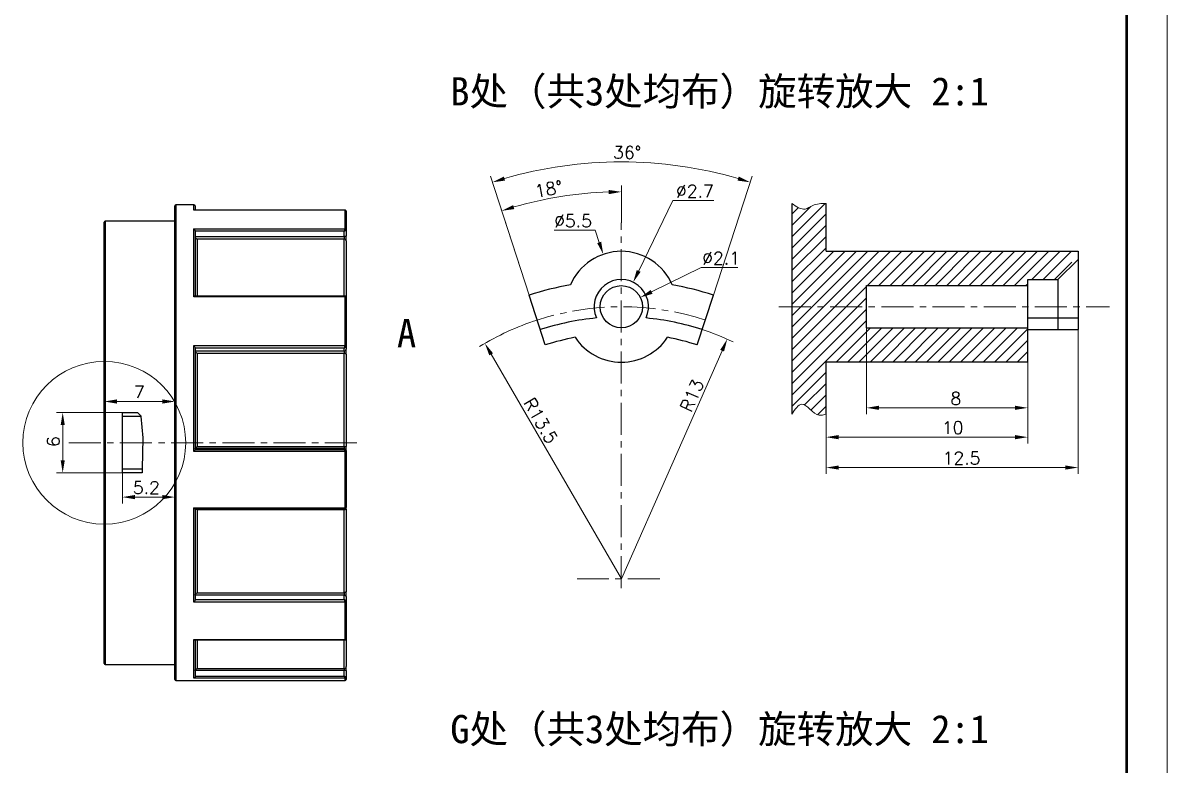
# Model space of a CAD drawing. Header units: millimetres. Extents: x 2517 to 4431, y 863 to 2540.
# Drawn here: x 3395.4 to 3508.9, y 1013.2 to 1086.9 of the extents above; entities that cross this region are included whole.
import ezdxf

# ---------------------------------------------------------------- set-up
doc = ezdxf.new("R2010")
doc.units = ezdxf.units.MM
doc.linetypes.add('CENTER', pattern=[50.8, 31.75, -6.35, 6.35, -6.35])
for name, color, linetype, lineweight in [('中心线', 1, 'CENTER', 9), ('填充', 3, 'Continuous', 9), ('实线', 7, 'Continuous', 25), ('尺寸标注', 2, 'Continuous', 9), ('引导线', 6, 'Continuous', 9), ('粗实线', 9, 'Continuous', 50)]:
    doc.layers.add(name, color=color, linetype=linetype, lineweight=lineweight)
doc.styles.add('st', font='txt.shx')
doc.styles.get("Standard").update_dxf_attribs({"font": 'simfang.ttf'})
doc.dimstyles.new('2st', dxfattribs={"dimscale": 0.5, "dimtxt": 2.5, "dimasz": 2.5, "dimexe": 1.25, "dimexo": 0, "dimtad": 1, "dimtoh": 1, "dimdec": 1, "dimlfac": 0.5, "dimdsep": 46, "dimtxsty": 'st', "dimcen": 0, "dimclrd": 256, "dimclre": 256, "dimclrt": 3, "dimadec": 0, "dimazin": 2, "dimtfac": 1, "dimtdec": 1, "dimtofl": 0, "dimtmove": 0, "dimatfit": 1, "dimfxl": 0, "dimlwd": -1, "dimlwe": -1, "dimarcsym": 0})
doc.dimstyles.new('st', dxfattribs={"dimscale": 0.5, "dimtxt": 2.5, "dimasz": 2.5, "dimexe": 1.25, "dimexo": 0, "dimtad": 1, "dimtoh": 1, "dimdsep": 46, "dimtxsty": 'st', "dimcen": 0, "dimclrd": 256, "dimclre": 256, "dimclrt": 3, "dimadec": 3, "dimazin": 2, "dimtfac": 1, "dimtmove": 0, "dimatfit": 1, "dimfxl": 0, "dimlwd": -1, "dimlwe": -1, "dimarcsym": 0})

# ---------------------------------------------------------------- blocks, each defined once
blk = doc.blocks.new('*D341')
at = {"layer": 'Defpoints', "color": 0, "ltscale": 0.1, "transparency": 16777216}
for p in [(3410.45, 1049.33), (3403.45, 1045.24), (3410.45, 1045.24)]:
    blk.add_point(p, dxfattribs=at)
at = {"layer": '尺寸标注', "ltscale": 0.1, "transparency": 16777216}
for p, q in [((3403.45, 1045.24), (3403.45, 1049.96)), ((3404.7, 1049.33), (3409.2, 1049.33)), ((3410.45, 1045.24), (3410.45, 1049.96))]:
    blk.add_line(p, q, dxfattribs=at)
for points in [[(3404.7, 1049.54), (3404.7, 1049.12), (3403.45, 1049.33)], [(3409.2, 1049.54), (3409.2, 1049.12), (3410.45, 1049.33)]]:
    blk.add_solid(points, dxfattribs=at)
at = {"layer": '尺寸标注', "color": 3, "ltscale": 0.1, "transparency": 16777216, "insert": (3406.92, 1050.27), "char_height": 1.25, "attachment_point": 5, "style": 'st'}
blk.add_mtext('7', dxfattribs=at)
blk = doc.blocks.new('*D342')
at = {"layer": 'Defpoints', "color": 0, "ltscale": 0.1, "transparency": 16777216}
for p in [(3405.25, 1048.24), (3399.32, 1042.24), (3405.25, 1042.24)]:
    blk.add_point(p, dxfattribs=at)
at = {"layer": '尺寸标注', "ltscale": 0.1, "transparency": 16777216}
for p, q in [((3405.25, 1048.24), (3398.7, 1048.24)), ((3399.32, 1046.99), (3399.32, 1043.49)), ((3405.25, 1042.24), (3398.7, 1042.24))]:
    blk.add_line(p, q, dxfattribs=at)
for points in [[(3399.12, 1046.99), (3399.53, 1046.99), (3399.32, 1048.24)], [(3399.12, 1043.49), (3399.53, 1043.49), (3399.32, 1042.24)]]:
    blk.add_solid(points, dxfattribs=at)
at = {"layer": '尺寸标注', "color": 3, "ltscale": 0.1, "transparency": 16777216, "insert": (3398.39, 1045.35), "char_height": 1.25, "attachment_point": 5, "rotation": 90, "style": 'st'}
blk.add_mtext('6', dxfattribs=at)
blk = doc.blocks.new('*D343')
at = {"layer": 'Defpoints', "color": 0, "ltscale": 0.1, "transparency": 16777216}
for p in [(3405.25, 1042.24), (3410.45, 1042.24), (3410.45, 1039.84)]:
    blk.add_point(p, dxfattribs=at)
at = {"layer": '尺寸标注', "ltscale": 0.1, "transparency": 16777216}
for p, q in [((3405.25, 1042.24), (3405.25, 1039.22)), ((3410.45, 1042.24), (3410.45, 1039.22)), ((3406.5, 1039.84), (3409.2, 1039.84))]:
    blk.add_line(p, q, dxfattribs=at)
for points in [[(3406.5, 1040.05), (3406.5, 1039.63), (3405.25, 1039.84)], [(3409.2, 1040.05), (3409.2, 1039.63), (3410.45, 1039.84)]]:
    blk.add_solid(points, dxfattribs=at)
at = {"layer": '尺寸标注', "color": 3, "ltscale": 0.1, "transparency": 16777216, "insert": (3407.62, 1040.78), "char_height": 1.25, "attachment_point": 5, "style": 'st'}
blk.add_mtext('5.2', dxfattribs=at)
blk = doc.blocks.new('*D346')
at = {"layer": 'Defpoints', "color": 0, "ltscale": 0.1, "transparency": 16777216}
for p in [(3456.63, 1059.66), (3452.86, 1057.81)]:
    blk.add_point(p, dxfattribs=at)
at = {"layer": '尺寸标注', "ltscale": 0.1, "transparency": 16777216}
for p, q in [((3457.75, 1060.21), (3462.67, 1062.62)), ((3462.67, 1062.62), (3466.31, 1062.62))]:
    blk.add_line(p, q, dxfattribs=at)
blk.add_solid([(3457.66, 1060.4), (3457.85, 1060.02), (3456.63, 1059.66)], dxfattribs=at)
at = {"layer": '尺寸标注', "color": 3, "ltscale": 0.1, "transparency": 16777216, "insert": (3464.65, 1063.56), "char_height": 1.25, "attachment_point": 5, "style": 'st'}
blk.add_mtext('∅2.1', dxfattribs=at)
blk = doc.blocks.new('*D347')
at = {"layer": 'Defpoints', "color": 0, "ltscale": 0.1, "transparency": 16777216}
for p in [(3455.93, 1061.17), (3453.57, 1056.31)]:
    blk.add_point(p, dxfattribs=at)
at = {"layer": '尺寸标注', "ltscale": 0.1, "transparency": 16777216}
for p, q in [((3456.47, 1062.29), (3459.86, 1069.28)), ((3459.86, 1069.28), (3463.92, 1069.28))]:
    blk.add_line(p, q, dxfattribs=at)
blk.add_solid([(3456.28, 1062.38), (3456.66, 1062.2), (3455.93, 1061.17)], dxfattribs=at)
at = {"layer": '尺寸标注', "color": 3, "ltscale": 0.1, "transparency": 16777216, "insert": (3462.05, 1070.22), "char_height": 1.25, "attachment_point": 5, "style": 'st'}
blk.add_mtext('∅2.7', dxfattribs=at)
blk = doc.blocks.new('*D348')
at = {"layer": 'Defpoints', "color": 0, "ltscale": 0.1, "transparency": 16777216}
for p in [(3452.96, 1063.94), (3456.53, 1053.53)]:
    blk.add_point(p, dxfattribs=at)
at = {"layer": '尺寸标注', "ltscale": 0.1, "transparency": 16777216}
for p, q in [((3452.14, 1066.33), (3448.08, 1066.33)), ((3452.56, 1065.12), (3452.14, 1066.33))]:
    blk.add_line(p, q, dxfattribs=at)
blk.add_solid([(3452.75, 1065.19), (3452.36, 1065.05), (3452.96, 1063.94)], dxfattribs=at)
at = {"layer": '尺寸标注', "color": 3, "ltscale": 0.1, "transparency": 16777216, "insert": (3449.96, 1067.26), "char_height": 1.25, "attachment_point": 5, "style": 'st'}
blk.add_mtext('∅5.5', dxfattribs=at)
blk = doc.blocks.new('*D349')
at = {"layer": 'Defpoints', "color": 0, "ltscale": 0.1, "transparency": 16777216}
for p in [(3465.26, 1055.52), (3454.75, 1031.74)]:
    blk.add_point(p, dxfattribs=at)
at = {"layer": '尺寸标注', "ltscale": 0.1, "transparency": 16777216}
blk.add_line((3454.75, 1031.74), (3464.75, 1054.37), dxfattribs=at)
blk.add_arc((3454.75, 1031.74), 26, 64.7738, 72, dxfattribs=at)
blk.add_solid([(3464.56, 1054.46), (3464.94, 1054.29), (3465.26, 1055.52)], dxfattribs=at)
at = {"layer": '尺寸标注', "color": 3, "ltscale": 0.1, "transparency": 16777216, "insert": (3461.76, 1049.93), "char_height": 1.25, "attachment_point": 5, "rotation": 66.1511, "style": 'st'}
blk.add_mtext('R13', dxfattribs=at)
blk = doc.blocks.new('*D350')
at = {"layer": 'Defpoints', "color": 0, "ltscale": 0.1, "transparency": 16777216}
for p in [(3441.21, 1055.1), (3454.75, 1031.74)]:
    blk.add_point(p, dxfattribs=at)
at = {"layer": '尺寸标注', "ltscale": 0.1, "transparency": 16777216}
blk.add_line((3454.75, 1031.74), (3441.84, 1054.02), dxfattribs=at)
blk.add_arc((3454.75, 1031.74), 27, 108, 121.4202, dxfattribs=at)
blk.add_solid([(3442.02, 1054.12), (3441.65, 1053.91), (3441.21, 1055.1)], dxfattribs=at)
at = {"layer": '尺寸标注', "color": 3, "ltscale": 0.1, "transparency": 16777216, "insert": (3446.75, 1047.41), "char_height": 1.25, "attachment_point": 5, "rotation": 300.0939, "style": 'st'}
blk.add_mtext('R13.5', dxfattribs=at)
blk = doc.blocks.new('*D351')
at = {"layer": 'Defpoints', "color": 0, "ltscale": 0.1, "transparency": 16777216}
for p in [(3450.73, 1069.93), (3454.75, 1067.08), (3445.6, 1059.89), (3447.21, 1054.94), (3454.75, 1030.8)]:
    blk.add_point(p, dxfattribs=at)
at = {"layer": '尺寸标注', "ltscale": 0.1, "transparency": 16777216}
for p, q in [((3454.75, 1067.08), (3454.75, 1070.77)), ((3445.6, 1059.89), (3442.69, 1068.86))]:
    blk.add_line(p, q, dxfattribs=at)
blk.add_arc((3454.75, 1031.74), 38.41, 91.8648, 106.1352, dxfattribs=at)
for points in [[(3453.49, 1070.33), (3453.5, 1069.91), (3454.75, 1070.14)], [(3444.13, 1068.43), (3444.01, 1068.83), (3442.88, 1068.26)]]:
    blk.add_solid(points, dxfattribs=at)
at = {"layer": '尺寸标注', "color": 3, "ltscale": 0.1, "transparency": 16777216, "insert": (3447.54, 1070.42), "char_height": 1.25, "attachment_point": 5, "rotation": 10.5476, "style": 'st'}
blk.add_mtext('18°', dxfattribs=at)
blk = doc.blocks.new('*D352')
at = {"layer": 'Defpoints', "color": 0, "ltscale": 0.1, "transparency": 16777216}
for p in [(3450.42, 1072.89), (3445.6, 1059.89), (3463.89, 1059.89), (3447.21, 1054.94), (3462.29, 1054.94)]:
    blk.add_point(p, dxfattribs=at)
at = {"layer": '尺寸标注', "ltscale": 0.1, "transparency": 16777216}
for p, q in [((3445.6, 1059.89), (3441.77, 1071.69)), ((3463.89, 1059.89), (3467.73, 1071.69))]:
    blk.add_line(p, q, dxfattribs=at)
blk.add_arc((3454.75, 1031.74), 41.38, 73.7308, 106.2692, dxfattribs=at)
for points in [[(3443.21, 1071.26), (3443.09, 1071.66), (3441.96, 1071.09)], [(3466.4, 1071.66), (3466.28, 1071.26), (3467.53, 1071.09)]]:
    blk.add_solid(points, dxfattribs=at)
at = {"layer": '尺寸标注', "color": 3, "ltscale": 0.1, "transparency": 16777216, "insert": (3455.33, 1074.05), "char_height": 1.25, "attachment_point": 5, "rotation": 359.21, "style": 'st'}
blk.add_mtext('36°', dxfattribs=at)
blk = doc.blocks.new('*D354')
at = {"layer": 'Defpoints', "color": 0, "ltscale": 0.1, "transparency": 16777216}
for p in [(3479.07, 1056.64), (3495.07, 1053.24), (3495.07, 1048.7)]:
    blk.add_point(p, dxfattribs=at)
at = {"layer": '尺寸标注', "ltscale": 0.1, "transparency": 16777216}
for p, q in [((3479.07, 1056.64), (3479.07, 1048.08)), ((3495.07, 1053.24), (3495.07, 1048.08)), ((3480.32, 1048.7), (3493.82, 1048.7))]:
    blk.add_line(p, q, dxfattribs=at)
for points in [[(3480.32, 1048.91), (3480.32, 1048.5), (3479.07, 1048.7)], [(3493.82, 1048.91), (3493.82, 1048.5), (3495.07, 1048.7)]]:
    blk.add_solid(points, dxfattribs=at)
at = {"layer": '尺寸标注', "color": 3, "ltscale": 0.1, "transparency": 16777216, "insert": (3487.94, 1049.64), "char_height": 1.25, "attachment_point": 5, "style": 'st'}
blk.add_mtext('8', dxfattribs=at)
blk = doc.blocks.new('*D355')
at = {"layer": 'Defpoints', "color": 0, "ltscale": 0.1, "transparency": 16777216}
for p in [(3500.07, 1056.46), (3475.07, 1048.08), (3500.07, 1042.77)]:
    blk.add_point(p, dxfattribs=at)
at = {"layer": '尺寸标注', "ltscale": 0.1, "transparency": 16777216}
for p, q in [((3500.07, 1056.46), (3500.07, 1042.15)), ((3475.07, 1048.08), (3475.07, 1042.15)), ((3476.32, 1042.77), (3498.82, 1042.77))]:
    blk.add_line(p, q, dxfattribs=at)
for points in [[(3476.32, 1042.98), (3476.32, 1042.57), (3475.07, 1042.77)], [(3498.82, 1042.98), (3498.82, 1042.57), (3500.07, 1042.77)]]:
    blk.add_solid(points, dxfattribs=at)
at = {"layer": '尺寸标注', "color": 3, "ltscale": 0.1, "transparency": 16777216, "insert": (3488.5, 1043.71), "char_height": 1.25, "attachment_point": 5, "style": 'st'}
blk.add_mtext('12.5', dxfattribs=at)
blk = doc.blocks.new('*D356')
at = {"layer": 'Defpoints', "color": 0, "ltscale": 0.1, "transparency": 16777216}
for p in [(3475.07, 1053.24), (3495.07, 1053.24), (3495.07, 1045.79)]:
    blk.add_point(p, dxfattribs=at)
at = {"layer": '尺寸标注', "ltscale": 0.1, "transparency": 16777216}
for p, q in [((3475.07, 1053.24), (3475.07, 1045.17)), ((3495.07, 1053.24), (3495.07, 1045.17)), ((3476.32, 1045.79), (3493.82, 1045.79))]:
    blk.add_line(p, q, dxfattribs=at)
for points in [[(3476.32, 1046), (3476.32, 1045.58), (3475.07, 1045.79)], [(3493.82, 1046), (3493.82, 1045.58), (3495.07, 1045.79)]]:
    blk.add_solid(points, dxfattribs=at)
at = {"layer": '尺寸标注', "color": 3, "ltscale": 0.1, "transparency": 16777216, "insert": (3487.63, 1046.73), "char_height": 1.25, "attachment_point": 5, "style": 'st'}
blk.add_mtext('10', dxfattribs=at)

msp = doc.modelspace()

# ---------------------------------------------------------------- hatches: boundary and pattern name
at = {"layer": '填充', "ltscale": 0.1}
h = msp.add_hatch(dxfattribs=at)
h.set_pattern_fill('LINE', color=256, scale=0.25, angle=45)
h.set_pattern_definition([(45, (3471.6739, 1047.7247), (-0.561266, 0.561266), [])])
edge = h.paths.add_edge_path()
edge.add_spline(control_points=[(3475.0739, 1068.9922), (3474.6162, 1068.9826), (3473.8839, 1068.9671), (3472.8233, 1068.1683), (3472.1223, 1068.6708), (3471.6739, 1068.9922)], knot_values=[0, 0, 0, 0, 1.3520626, 2.16356606, 3.60405818, 3.60405818, 3.60405818, 3.60405818], degree=3, periodic=0)
edge.add_line((3471.6739, 1068.9922), (3471.6739, 1058.7364))
edge.add_line((3471.6739, 1058.7364), (3479.0739, 1058.7364))
edge.add_line((3479.0739, 1058.7364), (3479.0739, 1060.8364))
edge.add_line((3479.0739, 1060.8364), (3495.0739, 1060.8364))
edge.add_line((3495.0739, 1060.8364), (3495.0739, 1061.4364))
edge.add_line((3495.0739, 1061.4364), (3498.4739, 1061.4364))
edge.add_line((3498.4739, 1061.4364), (3500.0739, 1064.2364))
edge.add_line((3500.0739, 1064.2364), (3475.0739, 1064.2364))
edge.add_line((3475.0739, 1064.2364), (3475.0739, 1068.9922))
edge = h.paths.add_edge_path()
edge.add_spline(control_points=[(3471.6739, 1048.0804), (3471.9928, 1048.5666), (3472.7791, 1049.7655), (3473.9213, 1047.7247), (3474.8382, 1048.0076), (3475.0739, 1048.0804)], knot_values=[0, 0, 0, 0, 1.39028813, 3.42846425, 4.1337518, 4.1337518, 4.1337518, 4.1337518], degree=3, periodic=0)
edge.add_line((3475.0739, 1048.0804), (3475.0739, 1053.2364))
edge.add_line((3475.0739, 1053.2364), (3495.0739, 1053.2364))
edge.add_line((3495.0739, 1053.2364), (3495.0739, 1056.6364))
edge.add_line((3495.0739, 1056.6364), (3479.0739, 1056.6364))
edge.add_line((3479.0739, 1056.6364), (3479.0739, 1058.7364))
edge.add_line((3479.0739, 1058.7364), (3471.6739, 1058.7364))
edge.add_line((3471.6739, 1058.7364), (3471.6739, 1048.0804))

# ---------------------------------------------------------------- linework, layer by layer
at = {"layer": '中心线', "ltscale": 0.1}
for p, q in [((3454.7465, 1030.7955), (3454.7465, 1067.0812)), ((3470.3879, 1058.7364), (3503.1815, 1058.7364)), ((3399.9206, 1045.2364), (3428.7255, 1045.2364)), ((3458.5825, 1031.7364), (3450.3678, 1031.7364))]:
    msp.add_line(p, q, dxfattribs=at)
msp.add_arc((3454.7465, 1031.7364), 27, 72, 108, dxfattribs=at)
at = {"layer": '实线'}
for p, q in [((3410.4488, 1021.7364), (3410.4488, 1068.7364)), ((3412.3488, 1068.8364), (3410.5488, 1068.8364)), ((3410.5488, 1068.8364), (3410.5488, 1021.6364)), ((3412.3488, 1068.3097), (3412.3488, 1068.8364)), ((3412.4488, 1068.7364), (3412.4488, 1068.3141)), ((3410.4488, 1067.2364), (3403.5488, 1067.2364)), ((3403.5488, 1067.2364), (3403.5488, 1023.2364)), ((3427.3481, 1068.3097), (3412.3488, 1068.3097)), ((3427.3433, 1068.3141), (3412.3775, 1068.3141)), ((3427.3488, 1066.4762), (3427.3488, 1068.3071)), ((3427.4488, 1068.2094), (3427.4488, 1066.3862)), ((3403.4488, 1023.3364), (3403.4488, 1067.1364)), ((3412.3488, 1066.4709), (3427.3481, 1066.4709)), ((3412.3488, 1059.7245), (3412.3488, 1066.4709)), ((3412.4488, 1066.3046), (3412.4488, 1059.7998)), ((3427.2488, 1066.2258), (3412.4488, 1066.2258)), ((3427.2488, 1065.6996), (3427.2488, 1066.2258)), ((3427.4488, 1066.3862), (3427.4488, 1065.7647)), ((3412.4506, 1065.6996), (3427.2488, 1065.6996)), ((3427.2488, 1065.4563), (3412.6488, 1065.4563)), ((3412.6488, 1065.4563), (3412.6488, 1059.8017)), ((3427.2488, 1065.6996), (3427.2488, 1065.4563)), ((3427.2488, 1059.8017), (3427.2488, 1065.4563)), ((3427.4488, 1065.2782), (3427.4488, 1065.7647)), ((3427.4488, 1065.2782), (3427.4488, 1059.6551)), ((3427.3481, 1059.7245), (3412.3488, 1059.7245)), ((3427.3003, 1059.8017), (3412.4441, 1059.8017)), ((3427.3488, 1054.8944), (3427.3488, 1059.715)), ((3427.4488, 1059.6536), (3427.4488, 1054.8535)), ((3447.2065, 1054.9422), (3445.5996, 1059.8877)), ((3462.2866, 1054.9422), (3463.8934, 1059.8877)), ((3412.3488, 1054.8834), (3427.3481, 1054.8834)), ((3412.3488, 1044.3602), (3412.3488, 1054.8834)), ((3427.4488, 1054.8535), (3427.4488, 1054.515)), ((3412.4488, 1054.6838), (3412.4488, 1044.5374)), ((3427.2488, 1054.6302), (3412.4488, 1054.6302)), ((3412.4506, 1054.3435), (3427.2488, 1054.3435)), ((3412.6488, 1054.0941), (3412.6488, 1044.8532)), ((3427.2488, 1054.0941), (3412.6488, 1054.0941)), ((3427.2488, 1054.3435), (3427.2488, 1054.6302)), ((3427.2488, 1054.3435), (3427.2488, 1054.0941)), ((3427.2488, 1044.8532), (3427.2488, 1054.0941)), ((3427.4488, 1054.016), (3427.4488, 1054.515)), ((3427.4488, 1054.016), (3427.4488, 1044.8565)), ((3405.2488, 1048.2364), (3406.7411, 1048.2364)), ((3405.2488, 1047.8429), (3405.2488, 1048.2364)), ((3407.0699, 1047.9076), (3406.7411, 1048.2364)), ((3407.0756, 1047.8429), (3405.2488, 1047.8429)), ((3405.2488, 1042.6299), (3405.2488, 1047.8429)), ((3407.0699, 1047.9076), (3407.0756, 1047.8429)), ((3407.0756, 1047.8429), (3407.2599, 1045.7364)), ((3407.2599, 1045.7364), (3407.2056, 1042.6299)), ((3412.4488, 1044.5652), (3427.2488, 1044.5652)), ((3427.2488, 1044.6522), (3412.4506, 1044.6522)), ((3412.6488, 1044.8532), (3427.2488, 1044.8532)), ((3427.2488, 1044.8532), (3427.2488, 1044.6522)), ((3427.2488, 1044.5652), (3427.2488, 1044.6522)), ((3427.4488, 1044.4547), (3427.4488, 1044.8565)), ((3427.3481, 1044.3602), (3412.3488, 1044.3602)), ((3427.3488, 1038.7935), (3427.3488, 1044.3481)), ((3427.4488, 1044.4547), (3427.4488, 1044.3519)), ((3427.4488, 1044.3519), (3427.4488, 1038.8208)), ((3405.2488, 1042.6299), (3407.2056, 1042.6299)), ((3405.2488, 1042.2364), (3405.2488, 1042.6299)), ((3407.1988, 1042.2364), (3405.2488, 1042.2364)), ((3407.2056, 1042.6299), (3407.1988, 1042.2364)), ((3412.3488, 1038.7819), (3427.3481, 1038.7819)), ((3412.3488, 1029.4059), (3412.3488, 1038.7819)), ((3412.4488, 1038.6425), (3412.4488, 1029.6021)), ((3412.4488, 1038.6366), (3427.2644, 1038.6366)), ((3412.6488, 1038.5872), (3412.6488, 1030.3536)), ((3427.2488, 1038.5872), (3412.6488, 1038.5872)), ((3427.2488, 1038.6366), (3427.2488, 1038.5872)), ((3427.2488, 1030.3536), (3427.2488, 1038.5872)), ((3427.4488, 1038.6457), (3427.4488, 1038.8208)), ((3427.4488, 1038.6457), (3427.4488, 1030.4847)), ((3427.2488, 1030.0913), (3412.4506, 1030.0913)), ((3412.6488, 1030.3536), (3427.2488, 1030.3536)), ((3427.2488, 1030.3536), (3427.2488, 1030.0913)), ((3427.2488, 1029.6712), (3427.2488, 1030.0913)), ((3427.4488, 1029.9601), (3427.4488, 1030.4847)), ((3427.4488, 1029.9601), (3427.4488, 1029.464)), ((3427.3481, 1029.4059), (3412.3488, 1029.4059)), ((3412.4488, 1029.6712), (3427.2488, 1029.6712)), ((3427.3488, 1025.7073), (3427.3488, 1029.3969)), ((3427.4488, 1029.464), (3427.4488, 1025.7901)), ((3412.3488, 1025.7005), (3427.3481, 1025.7005)), ((3412.3488, 1021.8588), (3412.3488, 1025.7005)), ((3412.4228, 1025.6661), (3427.3242, 1025.6661)), ((3412.4488, 1025.6661), (3412.4488, 1021.9823)), ((3412.6488, 1025.6661), (3412.6488, 1022.8179)), ((3427.2488, 1022.8179), (3427.2488, 1025.6661)), ((3427.4459, 1025.7625), (3427.4473, 1025.7755)), ((3427.4488, 1025.7901), (3427.4488, 1023.0154)), ((3403.5488, 1023.2364), (3410.4488, 1023.2364)), ((3427.4488, 1022.6134), (3427.4488, 1023.0154)), ((3427.3481, 1021.8588), (3412.3488, 1021.8588)), ((3412.4488, 1022.0604), (3427.2488, 1022.0604)), ((3427.2488, 1022.6169), (3412.4506, 1022.6169)), ((3412.6488, 1022.8179), (3427.2488, 1022.8179)), ((3427.2488, 1022.8179), (3427.2488, 1022.6169)), ((3427.2488, 1022.0604), (3427.2488, 1022.6169)), ((3427.3488, 1021.6364), (3427.3488, 1021.8571)), ((3427.4488, 1022.6134), (3427.4488, 1021.9562)), ((3427.4488, 1021.9562), (3427.4488, 1021.7364)), ((3410.5488, 1021.6364), (3427.3488, 1021.6364))]:
    msp.add_line(p, q, dxfattribs=at)
at = {"layer": '实线', "ltscale": 0.1}
for p, q in [((3471.6739, 1068.9922), (3471.6739, 1048.0804)), ((3475.0739, 1064.2364), (3475.0739, 1068.9922)), ((3475.0739, 1064.2364), (3500.0739, 1064.2364)), ((3500.0739, 1064.2364), (3500.0739, 1056.4638)), ((3500.0739, 1063.4364), (3498.0739, 1061.4364)), ((3479.0739, 1060.8364), (3495.0739, 1060.8364)), ((3479.0739, 1056.6364), (3479.0739, 1060.8364)), ((3495.0739, 1053.2364), (3495.0739, 1061.4364)), ((3495.0739, 1061.4364), (3498.0739, 1061.4364)), ((3498.0739, 1061.4364), (3498.0739, 1056.4638)), ((3495.0739, 1057.6199), (3500.0739, 1057.6199)), ((3479.0739, 1056.6364), (3495.0739, 1056.6364)), ((3495.0739, 1056.4638), (3500.0739, 1056.4638)), ((3495.0739, 1053.2364), (3475.0739, 1053.2364)), ((3475.0739, 1048.0804), (3475.0739, 1053.2364))]:
    msp.add_line(p, q, dxfattribs=at)
at = {"layer": '实线', "flags": 128}
for points in [[(3427.4488, 1065.7647), (3427.4449, 1065.752), (3427.4336, 1065.7398), (3427.4151, 1065.7285), (3427.3902, 1065.7187), (3427.3599, 1065.7106), (3427.3253, 1065.7046), (3427.2878, 1065.7009), (3427.2488, 1065.6996)], [(3427.3481, 1059.7245), (3427.3673, 1059.7252), (3427.3857, 1059.7235), (3427.4028, 1059.7195), (3427.4178, 1059.7134), (3427.4301, 1059.7055), (3427.4394, 1059.6959), (3427.4452, 1059.685), (3427.4473, 1059.6734)], [(3427.4488, 1059.6536), (3427.4469, 1059.6656), (3427.4412, 1059.6771), (3427.4319, 1059.6877), (3427.4195, 1059.697), (3427.4043, 1059.7046), (3427.387, 1059.7103), (3427.3683, 1059.7138), (3427.3488, 1059.715)], [(3427.3488, 1054.8944), (3427.3683, 1054.8936), (3427.387, 1054.8913), (3427.4043, 1054.8875), (3427.4195, 1054.8824), (3427.4319, 1054.8762), (3427.4412, 1054.8691), (3427.4469, 1054.8615), (3427.4488, 1054.8535)], [(3427.4488, 1054.016), (3427.4449, 1054.0312), (3427.4336, 1054.0459), (3427.4151, 1054.0594), (3427.3902, 1054.0712), (3427.3599, 1054.0809), (3427.3253, 1054.0881), (3427.2878, 1054.0926), (3427.2488, 1054.0941)], [(3427.4488, 1038.6457), (3427.4449, 1038.6343), (3427.4336, 1038.6233), (3427.4151, 1038.6132), (3427.3902, 1038.6043), (3427.3599, 1038.597), (3427.3253, 1038.5916), (3427.2878, 1038.5883), (3427.2488, 1038.5872)], [(3427.3481, 1038.7819), (3427.3673, 1038.7802), (3427.3857, 1038.7796), (3427.4028, 1038.7801), (3427.4178, 1038.7817), (3427.4301, 1038.7844), (3427.4394, 1038.788), (3427.4452, 1038.7924), (3427.4473, 1038.7974)], [(3427.4488, 1030.4847), (3427.4449, 1030.4592), (3427.4336, 1030.4346), (3427.4151, 1030.4119), (3427.3902, 1030.392), (3427.3599, 1030.3757), (3427.3253, 1030.3636), (3427.2878, 1030.3561), (3427.2488, 1030.3536)], [(3427.4488, 1029.9601), (3427.4449, 1029.9857), (3427.4336, 1030.0103), (3427.4151, 1030.033), (3427.3902, 1030.0528), (3427.3599, 1030.0692), (3427.3253, 1030.0813), (3427.2878, 1030.0888), (3427.2488, 1030.0913)]]:
    msp.add_lwpolyline(points, dxfattribs=at)
at = {"layer": '实线'}
msp.add_circle((3454.7465, 1058.7364), 2.1, dxfattribs=at)
for centre, radius, start, end in [((3410.5488, 1068.7364), 0.1, 90, 180), ((3412.3488, 1068.7364), 0.1, 0, 90), ((3403.5488, 1067.1364), 0.1, 90, 180), ((3427.3513, 1068.2131), 0.0966, 29.392787, 91.905756), ((3427.3499, 1068.2082), 0.0989, 0.657078, 90.642342), ((3427.3464, 1066.3697), 0.1012, 4.160761, 89.047371), ((3427.3535, 1066.3809), 0.0954, 3.171782, 92.854301), ((3427.2591, 1065.2666), 0.19, 3.498332, 93.11573), ((3454.7465, 1058.7364), 5.5, 23.180955, 156.819045), ((3454.7465, 1031.7364), 29.6, 99.834895, 108), ((3454.7465, 1058.7364), 2.7, 335.574376, 204.425624), ((3454.7465, 1031.7364), 29.6, 72, 80.165105), ((3454.7465, 1031.7364), 26, 95.425524, 108), ((3454.7465, 1031.7364), 26, 72, 84.574476), ((3427.3562, 1054.7772), 0.1065, 31.113209, 94.386408), ((3454.7465, 1031.7364), 24.4, 100.835144, 108), ((3454.7465, 1058.7364), 5.5, 213.491837, 326.508163), ((3454.7465, 1031.7364), 24.4, 72, 79.164856), ((3427.262, 1054.5304), 0.1874, 265.941001, 355.263203), ((3427.2988, 1047.8174), 2.9647, 269.033924, 272.900429), ((3427.25, 1044.4535), 0.1988, 0.357081, 90.352685), ((3427.2874, 1045.073), 0.7154, 274.86342, 282.918532), ((3427.3737, 1045.0152), 0.6675, 267.856666, 276.454305), ((3427.3719, 1038.9056), 0.1144, 258.333149, 312.2064), ((3427.3517, 1029.5043), 0.0985, 267.870751, 346.213658), ((3427.3625, 1029.4845), 0.0887, 261.085413, 346.650813), ((3427.3617, 1025.7873), 0.0878, 261.090666, 343.639536), ((3427.3567, 1025.7996), 0.0926, 265.118288, 354.097365), ((3403.5488, 1023.3364), 0.1, 180, 270), ((3427.25, 1023.0167), 0.1988, 269.644754, 359.640293), ((3427.2988, 1019.7493), 2.868, 87.001674, 90.998631), ((3427.3462, 1021.9599), 0.1011, 271.030432, 358.960841), ((3427.3492, 1021.9567), 0.0995, 269.732028, 359.729498), ((3410.5488, 1021.7364), 0.1, 180, 270), ((3427.3488, 1021.7364), 0.1, 270, 0)]:
    msp.add_arc(centre, radius, start, end, dxfattribs=at)
for centre, major_axis, ratio, start_param, end_param in [((3427.2488, 1068.1141), (0.0964, 0.1996), 0.13251405, 6.1354594, 6.34712644), ((3427.2488, 1066.291), (0.0964, 0.1996), 0.13251405, 4.44471756, 5.89556836), ((3427.2488, 1066.291), (0.1982, 0.1024), 0.26164497, 4.5779911, 6.02884191), ((3427.2488, 1059.6017), (0.0616, 0.1985), 0.39687062, 5.49591795, 6.41008538), ((3427.2488, 1054.8016), (0.0616, 0.1985), 0.39687062, 3.8051761, 5.25602691), ((3427.2488, 1054.8016), (0.1789, 0.1227), 0.72851852, 4.24908544, 5.69993625), ((3427.2488, 1044.3676), (-0.0206, 0.1997), 0.48989055, 4.62475125, 6.07560205), ((3427.2488, 1044.3676), (0.1545, -0.1375), 0.92343842, 0.80761717, 2.25846798), ((3427.2488, 1038.8366), (0.1545, -0.1375), 0.92343842, 5.40006063, 6.85091144), ((3427.2488, 1038.8366), (-0.0206, 0.1997), 0.48989055, 2.9340094, 3.09108903), ((3427.2488, 1038.8366), (-0.0206, 0.1997), 0.48989055, 3.09108903, 4.38486021), ((3427.2488, 1029.54), (-0.0826, 0.1986), 0.28351784, 3.85970864, 5.31055944), ((3427.2488, 1029.54), (0.1908, -0.1113), 0.53774575, 0.42377145, 1.87462225), ((3427.2488, 1025.8661), (-0.0826, 0.1986), 0.28351784, 3.02417812, 3.6198176), ((3427.2488, 1022.0569), (-0.1, 0.2), 0.0069813, 3.27550115, 4.72635195), ((3427.2488, 1022.0569), (0.2, -0.1), 0.0139621, 0.12692709, 1.5777779)]:
    msp.add_ellipse(centre, major_axis=major_axis, ratio=ratio, start_param=start_param, end_param=end_param, dxfattribs=at)
for points, knots in [([(3412.3775, 1068.3125), (3412.3753, 1068.313), (3412.3668, 1068.3152), (3412.3566, 1068.3119), (3412.3493, 1068.3098), (3412.3488, 1068.3097)], [0, 0, 0, 0, 0.25468624, 0.94436867, 1, 1, 1, 1]), ([(3427.435, 1068.2614), (3427.4271, 1068.2722), (3427.4119, 1068.2932), (3427.3792, 1068.3095), (3427.3544, 1068.315), (3427.3423, 1068.3137), (3427.34, 1068.3135)], [0, 0, 0, 0, 0.345680193, 0.668519363, 0.935060861, 1, 1, 1, 1]), ([(3427.447, 1068.2108), (3427.4473, 1068.2177), (3427.448, 1068.2352), (3427.4399, 1068.2508), (3427.435, 1068.2602)], [0, 0, 0, 0, 0.39478965, 1, 1, 1, 1]), ([(3412.4488, 1066.3046), (3412.4488, 1066.3445), (3412.4326, 1066.3801), (3412.3942, 1066.4361), (3412.3713, 1066.4569), (3412.3488, 1066.4709)], [0, 0, 0, 0, 0.5, 0.5, 1, 1, 1, 1]), ([(3412.4506, 1065.6996), (3412.4587, 1065.6435), (3412.4913, 1065.5881), (3412.5648, 1065.5055), (3412.6071, 1065.4752), (3412.6488, 1065.4563)], [0, 0, 0, 0, 0.5, 0.5, 1, 1, 1, 1]), ([(3412.4441, 1059.8002), (3412.4431, 1059.8005), (3412.4394, 1059.8017), (3412.4128, 1059.7858), (3412.3804, 1059.7582), (3412.3566, 1059.7333), (3412.3493, 1059.7251), (3412.3488, 1059.7245)], [0, 0, 0, 0, 0.109113883, 0.403084301, 0.8158916, 0.986257874, 1, 1, 1, 1]), ([(3427.4469, 1059.6781), (3427.4423, 1059.6961), (3427.4331, 1059.7317), (3427.3958, 1059.7733), (3427.3486, 1059.7984), (3427.3149, 1059.8003), (3427.2988, 1059.8013)], [0, 0, 0, 0, 0.25574542, 0.50577267, 0.76290843, 1, 1, 1, 1]), ([(3412.4488, 1054.6838), (3412.4488, 1054.7161), (3412.4326, 1054.7527), (3412.3942, 1054.8216), (3412.3713, 1054.8542), (3412.3488, 1054.8834)], [0, 0, 0, 0, 0.5, 0.5, 1, 1, 1, 1]), ([(3412.4506, 1054.3435), (3412.4587, 1054.313), (3412.4913, 1054.2651), (3412.5648, 1054.1759), (3412.6071, 1054.1322), (3412.6488, 1054.0941)], [0, 0, 0, 0, 0.5, 0.5, 1, 1, 1, 1]), ([(3412.4488, 1044.5374), (3412.4488, 1044.5163), (3412.4326, 1044.4868), (3412.3942, 1044.4248), (3412.3713, 1044.3922), (3412.3488, 1044.3602)], [0, 0, 0, 0, 0.5, 0.5, 1, 1, 1, 1]), ([(3412.4506, 1044.6522), (3412.4587, 1044.6615), (3412.4913, 1044.6951), (3412.5648, 1044.7694), (3412.6071, 1044.8117), (3412.6488, 1044.8532)], [0, 0, 0, 0, 0.5, 0.5, 1, 1, 1, 1]), ([(3412.4488, 1038.6425), (3412.4488, 1038.6521), (3412.4326, 1038.6725), (3412.3942, 1038.7221), (3412.3713, 1038.7511), (3412.3488, 1038.7819)], [0, 0, 0, 0, 0.5, 0.5, 1, 1, 1, 1]), ([(3412.6488, 1038.5872), (3412.6481, 1038.5878), (3412.642, 1038.5936), (3412.6237, 1038.6108), (3412.6064, 1038.626), (3412.5944, 1038.6366)], [0, 0, 0, 0, 0.03659875, 0.33473303, 1, 1, 1, 1]), ([(3412.4506, 1030.0913), (3412.4587, 1030.136), (3412.4913, 1030.1906), (3412.5648, 1030.2823), (3412.6071, 1030.3223), (3412.6488, 1030.3536)], [0, 0, 0, 0, 0.5, 0.5, 1, 1, 1, 1]), ([(3412.4488, 1029.6021), (3412.4488, 1029.5641), (3412.4326, 1029.5257), (3412.3942, 1029.4586), (3412.3713, 1029.4296), (3412.3488, 1029.4059)], [0, 0, 0, 0, 0.5, 0.5, 1, 1, 1, 1]), ([(3412.3488, 1025.7005), (3412.3493, 1025.7001), (3412.3566, 1025.6943), (3412.3799, 1025.6783), (3412.4075, 1025.6646), (3412.4207, 1025.6672), (3412.4228, 1025.6676)], [0, 0, 0, 0, 0.02027996, 0.27169827, 0.8808993, 1, 1, 1, 1]), ([(3427.322, 1025.6689), (3427.3318, 1025.6682), (3427.3561, 1025.6664), (3427.3943, 1025.6835), (3427.4302, 1025.7159), (3427.4405, 1025.7464), (3427.4459, 1025.7625)], [0, 0, 0, 0, 0.18033891, 0.44712811, 0.70770241, 1, 1, 1, 1]), ([(3427.4435, 1025.7631), (3427.4458, 1025.7705), (3427.4494, 1025.7819), (3427.4488, 1025.7938), (3427.4485, 1025.798)], [0, 0, 0, 0, 0.64934781, 1, 1, 1, 1]), ([(3412.4488, 1021.9823), (3412.4488, 1021.9452), (3412.4326, 1021.9158), (3412.3942, 1021.875), (3412.3713, 1021.8632), (3412.3488, 1021.8588)], [0, 0, 0, 0, 0.5, 0.5, 1, 1, 1, 1]), ([(3412.4506, 1022.6169), (3412.4587, 1022.6762), (3412.4913, 1022.7262), (3412.5648, 1022.7923), (3412.6071, 1022.8114), (3412.6488, 1022.8179)], [0, 0, 0, 0, 0.5, 0.5, 1, 1, 1, 1])]:
    msp.add_open_spline(points, degree=3, knots=knots, dxfattribs=at)
for points in [[(3427.3488, 1068.3071), (3427.3488, 1068.308), (3427.3485, 1068.3088), (3427.3481, 1068.3097)], [(3427.3481, 1066.4709), (3427.3485, 1066.4727), (3427.3488, 1066.4744), (3427.3488, 1066.4762)], [(3427.4488, 1066.3862), (3427.4488, 1066.3831), (3427.4483, 1066.3801), (3427.4473, 1066.377)], [(3427.3488, 1059.715), (3427.3488, 1059.7182), (3427.3485, 1059.7214), (3427.3481, 1059.7245)], [(3427.4488, 1059.6536), (3427.4488, 1059.6602), (3427.4483, 1059.6668), (3427.4473, 1059.6734)], [(3427.3481, 1054.8834), (3427.3485, 1054.887), (3427.3488, 1054.8907), (3427.3488, 1054.8944)], [(3427.4488, 1054.8535), (3427.4488, 1054.8464), (3427.4483, 1054.8393), (3427.4473, 1054.8322)], [(3427.3488, 1044.3481), (3427.3488, 1044.3522), (3427.3485, 1044.3562), (3427.3481, 1044.3602)], [(3427.4488, 1044.3519), (3427.4488, 1044.3599), (3427.4483, 1044.3678), (3427.4473, 1044.3757)], [(3427.3481, 1038.7819), (3427.3485, 1038.7857), (3427.3488, 1038.7896), (3427.3488, 1038.7935)], [(3427.4488, 1038.8208), (3427.4488, 1038.813), (3427.4483, 1038.8052), (3427.4473, 1038.7974)], [(3427.3488, 1029.3969), (3427.3488, 1029.3999), (3427.3485, 1029.4029), (3427.3481, 1029.4059)], [(3427.4488, 1029.464), (3427.4488, 1029.4696), (3427.4483, 1029.4752), (3427.4473, 1029.4808)], [(3427.3481, 1025.7005), (3427.3485, 1025.7028), (3427.3488, 1025.7051), (3427.3488, 1025.7073)], [(3427.3488, 1021.8571), (3427.3488, 1021.8577), (3427.3485, 1021.8582), (3427.3481, 1021.8588)], [(3427.4488, 1021.9562), (3427.4488, 1021.9568), (3427.4483, 1021.9574), (3427.4473, 1021.9581)]]:
    msp.add_open_spline(points, degree=3, dxfattribs=at)
at = {"layer": '尺寸标注', "ltscale": 0.1}
msp.add_circle((3403.4488, 1045.2364), 8.0782, dxfattribs=at)
for points in [[(3471.6739, 1068.9922), (3473.0034, 1068.4378), (3473.7383, 1068.782), (3475.0739, 1068.9922)], [(3471.6739, 1048.0804), (3472.657, 1049.0635), (3474.3772, 1047.9704), (3475.0739, 1048.0804)]]:
    msp.add_spline(points, degree=3, dxfattribs=at)
at = {"layer": '引导线'}
msp.add_line((3508.9035, 922.9742), (3508.9035, 1160.5932), dxfattribs=at)
at = {"layer": '粗实线'}
msp.add_line((3504.9032, 926.9745), (3504.9032, 1156.5929), dxfattribs=at)

# ---------------------------------------------------------------- texts
at = {"layer": '实线', "attachment_point": 5}
for s, insert, char_height, width in [('B处（共3处均布）旋转放大 2:1', (3464.4979, 1079.9347), 2.800224, 77.172369), ('A', (3433.4418, 1056.122), 2.8002, 15.615274), ('G处（共3处均布）旋转放大 2:1', (3464.4979, 1016.6313), 2.800224, 85.137643)]:
    msp.add_mtext(s, dxfattribs=dict(at, insert=insert, char_height=char_height, width=width))

# ---------------------------------------------------------------- dimensions: what is measured, and where the dimension line sits
at = {"layer": '尺寸标注', "ltscale": 0.1}
for base, line1, line2, picture, middle in [((3450.421, 1072.8914), ((3447.2065, 1054.9422), (3445.5996, 1059.8877)), ((3462.2866, 1054.9422), (3463.8934, 1059.8877)), '*D352', (3455.3171, 1073.1142)), ((3450.7319, 1069.9329), ((3454.7465, 1030.7955), (3454.7465, 1067.0812)), ((3447.2065, 1054.9422), (3445.5996, 1059.8877)), '*D351', (3447.7161, 1069.4943))]:
    dim = msp.add_angular_dim_2l(base=base, line1=line1, line2=line2, dimstyle='2st', dxfattribs=at)
    dim.commit()
    dim.dimension.update_dxf_attribs({"geometry": picture, "text_midpoint": middle, "dimtype": 162})
for p1, p2, picture, middle in [((3453.5679, 1056.3072), (3455.9252, 1061.1656), '*D347', (3462.0497, 1069.2801)), ((3456.531, 1053.5339), (3452.9621, 1063.9388), '*D348', (3449.9561, 1066.3251)), ((3452.861, 1057.8118), (3456.632, 1059.661), '*D346', (3464.6478, 1062.6212))]:
    dim = msp.add_diameter_dim_2p(p1=p1, p2=p2, dimstyle='2st', override={"dimtol": 0, "dimlim": 0, "dimtp": 0, "dimtm": 0, "dimtfac": 1, "dimtdec": 1, "dimtolj": 0, "dimtzin": 8}, dxfattribs=at)
    dim.commit()
    dim.dimension.update_dxf_attribs({"geometry": picture, "text_midpoint": middle, "dimtype": 163})
for mpoint, picture, middle in [((3441.2082, 1055.0969), '*D350', (3445.9353, 1046.9402)), ((3465.259, 1055.5164), '*D349', (3462.622, 1049.5512))]:
    dim = msp.add_radius_dim(center=(3454.7465, 1031.7364), mpoint=mpoint, dimstyle='2st', dxfattribs=at)
    dim.commit()
    dim.dimension.update_dxf_attribs({"geometry": picture, "text_midpoint": middle, "dimtype": 164})
for base, p1, p2, picture, middle in [((3500.0739, 1042.7749), (3475.0739, 1048.0804), (3500.0739, 1056.4638), '*D355', (3488.5034, 1042.7749)), ((3495.0739, 1048.7044), (3479.0739, 1056.6364), (3495.0739, 1053.2364), '*D354', (3487.9353, 1048.7044)), ((3495.0739, 1045.7924), (3475.0739, 1053.2364), (3495.0739, 1053.2364), '*D356', (3487.6299, 1045.7924))]:
    dim = msp.add_linear_dim(base=base, p1=p1, p2=p2, dimstyle='2st', dxfattribs=at)
    dim.commit()
    dim.dimension.update_dxf_attribs({"geometry": picture, "text_midpoint": middle, "dimtype": 160})
for base, p1, p2, picture, middle in [((3410.4488, 1049.3304), (3403.4488, 1045.2364), (3410.4488, 1045.2364), '*D341', (3406.9225, 1049.3304)), ((3410.4488, 1039.8431), (3405.2488, 1042.2364), (3410.4488, 1042.2364), '*D343', (3407.6185, 1039.8431))]:
    dim = msp.add_linear_dim(base=base, p1=p1, p2=p2, dimstyle='st', override={"dimtol": 0, "dimlim": 0, "dimtp": 0, "dimtm": 0, "dimtfac": 1, "dimtdec": 1, "dimtolj": 0, "dimtzin": 8}, dxfattribs=at)
    dim.commit()
    dim.dimension.update_dxf_attribs({"geometry": picture, "text_midpoint": middle, "dimtype": 160})
dim = msp.add_linear_dim(base=(3399.3242, 1042.2364), p1=(3405.2488, 1048.2364), p2=(3405.2488, 1042.2364), angle=90, dimstyle='st', override={"dimtol": 0, "dimlim": 0, "dimtp": 0, "dimtm": 0, "dimtfac": 1, "dimtdec": 1, "dimtolj": 0, "dimtzin": 8}, dxfattribs=at)
dim.commit()
dim.dimension.update_dxf_attribs({"geometry": '*D342', "text_midpoint": (3399.3242, 1045.3477), "dimtype": 160})

doc.saveas('drawing.dxf')
